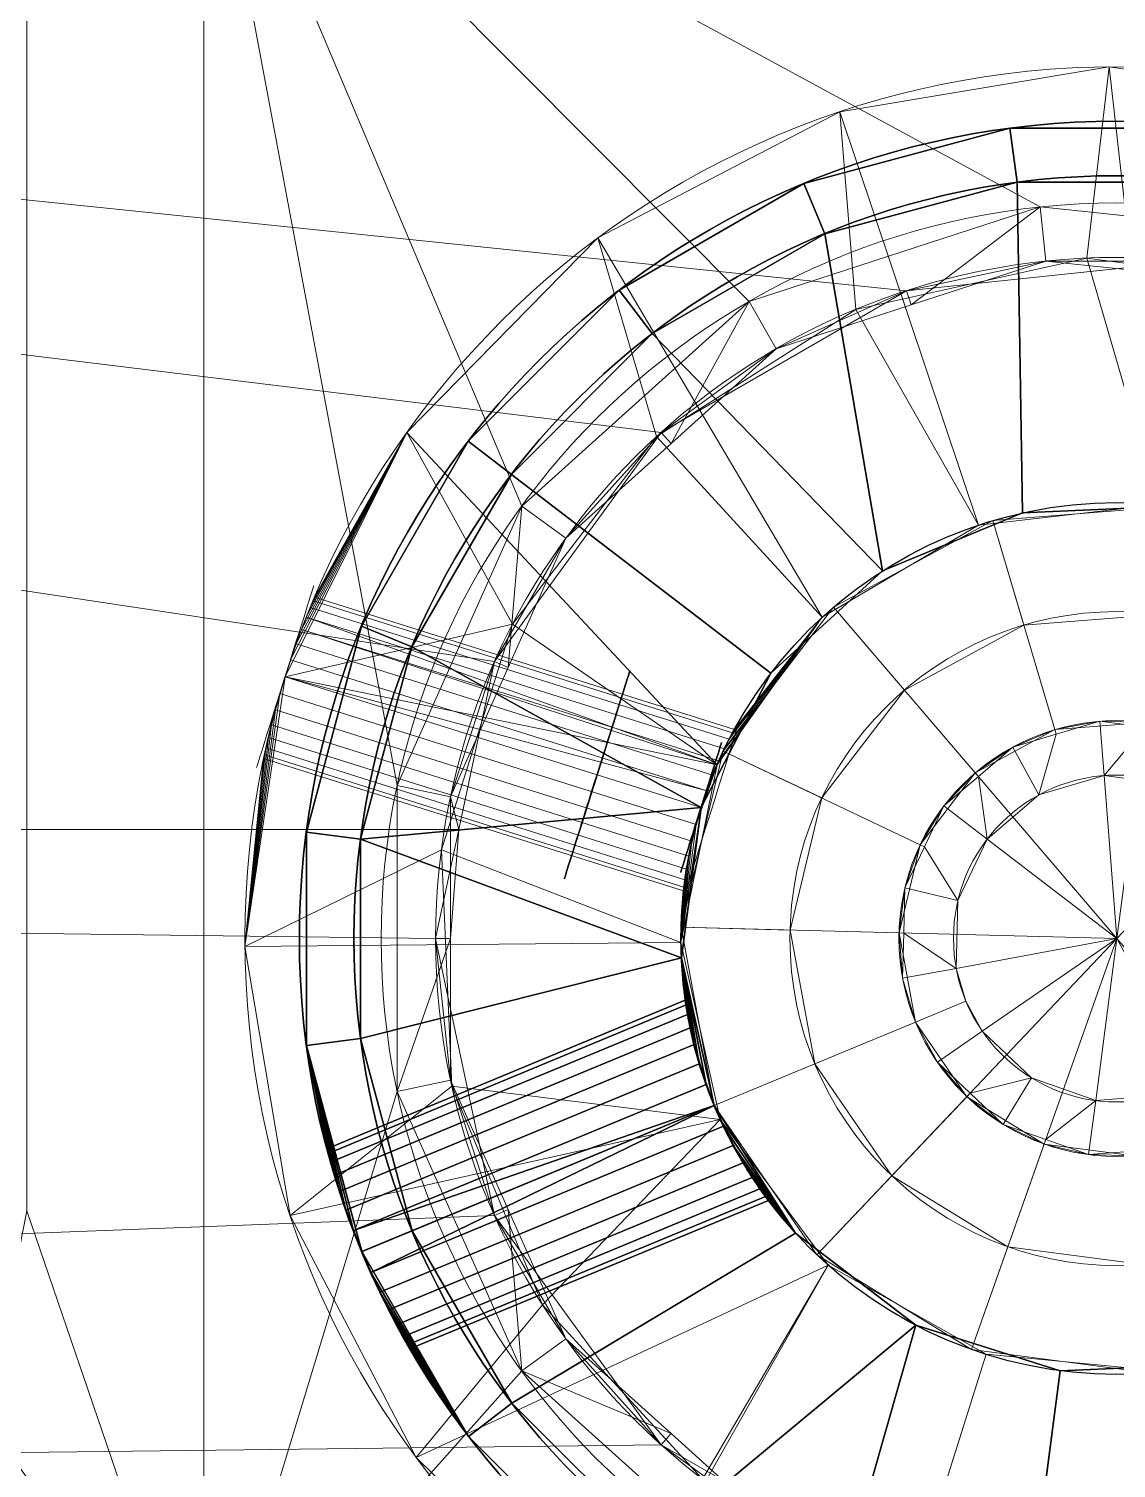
# Model space of a CAD drawing. Header units: millimetres. Extents: x 0 to 1550, y -55 to 90.
# Drawn here: x 1090.04 to 1109.99, y 15.28 to 41.7 of the extents above; entities that cross this region are included whole.
import ezdxf
from ezdxf.lldxf.tags import DXFTag

# ---------------------------------------------------------------- set-up
doc = ezdxf.new("R2010")
doc.units = ezdxf.units.MM
doc.layers.add('1', color=7, linetype='Continuous', true_color=0xffffff)
tags = doc.linetypes.add('DASHED', pattern=[25.72, 12.86, -12.86]).pattern_tags.tags
tags[6:7] = [DXFTag(74, 4), DXFTag(75, 0), DXFTag(340, '0'), DXFTag(46, 0.0), DXFTag(50, 0.0), DXFTag(44, 0.0), DXFTag(45, 0.0)]
tags[4:5] = [DXFTag(74, 4), DXFTag(75, 0), DXFTag(340, '0'), DXFTag(46, 0.0), DXFTag(50, 0.0), DXFTag(44, 0.0), DXFTag(45, 0.0)]

# ---------------------------------------------------------------- blocks, each defined once
blk = doc.blocks.new('UG_SURFACE_001')
at = {"layer": '1', "color": 252, "linetype": 'Continuous', "lineweight": 18}
for points in [[(938.250005, 54.249998), (1106.137276, 36.888208), (1101.635814, 34.289312)], [(1111.306548, 37.431523), (1106.137276, 36.888208), (938.250005, 54.249998), (1191.75005, 54.249998)], [(1101.635814, 34.289312), (1098.580718, 30.084208), (938.250005, 54.249998)], [(1098.580718, 30.084208), (1097.925067, 27.000001), (938.250005, 27.000001), (938.250005, 54.249998)], [(1090.000033, 45.000002, 25), (1090.000033, 20, 25), (1093.250036, 10.5, 25), (1093.250036, 46.750002, 25)], [(1093.250036, 46.750002, 25), (1103.250027, 36.691342, 25), (1108.588815, 38.426045, 25)], [(1093.250036, 46.750002, 25), (1096.794963, 27.806807, 25), (1099.078298, 32.935102, 25)], [(1099.078298, 32.935102, 25), (1103.250027, 36.691342, 25), (1093.250036, 46.750002, 25)], [(1108.588815, 38.426045, 25), (1114.171743, 37.839264, 25), (1126.749992, 46.750002, 25), (1093.250036, 46.750002, 25)], [(1093.250036, 46.750002, 25), (1093.250036, 10.5, 25), (1096.794963, 22.193192, 25), (1096.794963, 27.806807, 25)], [(1108.588815, 38.426045, 25), (1103.250027, 36.691342, 25), (1103.74999, 35.825316, 24), (1106.221676, 36.628421, 24)], [(1106.221676, 36.628421, 24), (1108.693361, 37.431523, 24), (1108.588815, 38.426045, 25)], [(1114.171743, 37.839264, 25), (1108.588815, 38.426045, 25), (1108.693361, 37.431523, 24), (1111.278057, 37.159864, 24)], [(1108.693361, 37.431523, 24), (1106.137276, 36.888208), (1111.306548, 37.431523)], [(1108.693361, 37.431523, 24), (1106.221676, 36.628421, 24), (1106.137276, 36.888208)], [(1111.306548, 37.431523), (1111.278057, 37.159864, 24), (1108.693361, 37.431523, 24)], [(1101.635814, 34.289312), (1106.137276, 36.888208), (1103.74999, 35.825316, 24)], [(1106.137276, 36.888208), (1106.221676, 36.628421, 24), (1103.74999, 35.825316, 24)], [(1103.250027, 36.691342, 25), (1099.078298, 32.935102, 25), (1099.887252, 32.347314, 24), (1101.818681, 34.086317, 24)], [(1101.818681, 34.086317, 24), (1103.74999, 35.825316, 24), (1103.250027, 36.691342, 25)], [(1103.74999, 35.825316, 24), (1101.818681, 34.086317, 24), (1101.635814, 34.289312)], [(1098.580718, 30.084208), (1101.635814, 34.289312), (1099.887252, 32.347314, 24)], [(1101.635814, 34.289312), (1101.818681, 34.086317, 24), (1099.887252, 32.347314, 24)], [(1099.078298, 32.935102, 25), (1096.794963, 27.806807, 25), (1097.773194, 27.598897, 24), (1098.830223, 29.973106, 24)], [(1098.830223, 29.973106, 24), (1099.887252, 32.347314, 24), (1099.078298, 32.935102, 25)], [(1099.887252, 32.347314, 24), (1098.830223, 29.973106, 24), (1098.580718, 30.084208)], [(1098.580718, 30.084208), (1098.830223, 29.973106, 24), (1097.773194, 27.598897, 24)], [(1097.773194, 27.598897, 24), (1097.925067, 27.000001), (1098.580718, 30.084208)], [(1097.773194, 25, 24), (1097.773194, 27.598897, 24), (1096.794963, 27.806807, 25), (1096.794963, 22.193192, 25)], [(1097.925067, 27.000001), (1097.773194, 27.598897, 24), (1097.773194, 25, 24)], [(938.250005, 13.75), (938.250005, 27.000001), (1097.499967, 25), (1098.580718, 19.915791)], [(938.250005, 27.000001), (1097.925067, 27.000001), (1097.499967, 25)], [(1097.773194, 25, 24), (1097.499967, 25), (1097.925067, 27.000001)], [(1096.794963, 22.193192, 25), (1097.773194, 22.401104, 24), (1097.773194, 25, 24)], [(1098.580718, 19.915791), (1097.499967, 25), (1097.773194, 22.401104, 24)], [(1097.499967, 25), (1097.773194, 25, 24), (1097.773194, 22.401104, 24)], [(1099.078298, 17.064899, 25), (1096.794963, 22.193192, 25), (1093.250036, 10.5, 25)], [(1098.830223, 20.026894, 24), (1097.773194, 22.401104, 24), (1096.794963, 22.193192, 25), (1099.078298, 17.064899, 25)], [(1097.773194, 22.401104, 24), (1098.830223, 20.026894, 24), (1098.580718, 19.915791)], [(1098.580718, 19.915791), (1101.635814, 15.710689), (938.250005, 13.75)], [(1090.000033, 20, 25), (1089.238763, 16.173165, 25), (1093.250036, 10.5, 25)], [(1098.580718, 19.915791), (1098.830223, 20.026894, 24), (1099.887252, 17.652685, 24)], [(1099.887252, 17.652685, 24), (1101.635814, 15.710689), (1098.580718, 19.915791)], [(1099.078298, 17.064899, 25), (1099.887252, 17.652685, 24), (1098.830223, 20.026894, 24)], [(1101.818681, 15.913684, 24), (1099.887252, 17.652685, 24), (1099.078298, 17.064899, 25)], [(1099.887252, 17.652685, 24), (1101.818681, 15.913684, 24), (1101.635814, 15.710689)], [(1093.250036, 10.5, 25), (1103.250027, 13.308657, 25), (1099.078298, 17.064899, 25)], [(1099.078298, 17.064899, 25), (1103.250027, 13.308657, 25), (1103.74999, 14.174682, 24), (1101.818681, 15.913684, 24)], [(1093.250036, 10.5, 25), (1089.238763, 16.173165, 25), (1087.071061, 12.928932, 25)], [(1101.635814, 15.710689), (1101.818681, 15.913684, 24), (1103.74999, 14.174682, 24)], [(1101.635814, 15.710689), (1105.031848, 13.75), (938.250005, 13.75)], [(1103.74999, 14.174682, 24), (1105.031848, 13.75), (1101.635814, 15.710689)]]:
    blk.add_3dface(points, dxfattribs=at)
blk = doc.blocks.new('fiksator_0601-01_BODY')
at = {"layer": '1', "color": 252, "linetype": 'Continuous', "lineweight": 18, "extrusion": (0, 0, -1)}
for centre, radius in [((-1110, 25, -25), 13.5), ((-1110, 25), 12.5)]:
    blk.add_circle(centre, radius, dxfattribs=at)
at = {"layer": '1', "color": 252, "linetype": 'Continuous', "lineweight": 18}
blk.add_circle((1110, 25, 24), 12.5, dxfattribs=at)
blk.add_blockref('UG_SURFACE_001', (0, 0), dxfattribs=at)
blk = doc.blocks.new('UG_SURFACE_006')
at = {"layer": '1', "color": 30, "linetype": 'Continuous', "lineweight": 18}
for points in [[(-4.944272, 15.216905), (0, 16.000001), (-0.836228, 7.956175)], [(0, 16.000001), (-4.944272, 15.216905), (-0.634713, 15.987406, 8.574412)], [(-0.324446, 15.996709, 11.526399), (-4.944272, 15.216905, 29.999999), (0, 16.000001, 29.999999)], [(0, 16.000001, 29.999999), (-4.944272, 15.216905, 29.999999), (-2.170602, 12.310097, 29.999999)], [(-4.944272, 15.216905, 29.999999), (-0.324446, 15.996709, 11.526399), (-0.917239, 15.973687, 11.262471)], [(-1.159678, 15.957918, 8.955821), (-0.634713, 15.987406, 8.574412), (-4.944272, 15.216905)], [(-0.917239, 15.973687, 11.262471), (-1.351433, 15.942823, 10.78025), (-4.944272, 15.216905, 29.999999)], [(-4.944272, 15.216905), (-1.484124, 15.93102, 9.517779), (-1.159678, 15.957918, 8.955821)], [(-1.351433, 15.942823, 10.78025), (-1.551951, 15.924554, 10.163116), (-4.944272, 15.216905, 29.999999)], [(-1.551951, 15.924554, 10.163116), (-1.484124, 15.93102, 9.517779), (-4.944272, 15.216905)], [(-4.944272, 15.216905), (-4.944272, 15.216905, 29.999999), (-1.551951, 15.924554, 10.163116)], [(-2.170602, 12.310097, 29.999999), (2.170602, 12.310097, 29.999999), (4.944272, 15.216905, 29.999999), (0, 16.000001, 29.999999)], [(-1.551951, 7.848022, 10.163116), (-1.551951, 15.924554, 10.163116), (-1.351433, 15.942823, 10.78025), (-1.351433, 7.885026, 10.78025)], [(-1.484124, 7.861131, 9.517779), (-1.484124, 15.93102, 9.517779), (-1.551951, 15.924554, 10.163116), (-1.551951, 7.848022, 10.163116)], [(-1.159678, 7.915501, 8.955821), (-1.159678, 15.957918, 8.955821), (-1.484124, 15.93102, 9.517779), (-1.484124, 7.861131, 9.517779)], [(-1.351433, 7.885026, 10.78025), (-1.351433, 15.942823, 10.78025), (-0.917239, 15.973687, 11.262471), (-0.917239, 7.947243, 11.262471)], [(-0.835769, 7.952077, 8.720488), (-0.634713, 7.974781, 8.574412), (-0.634713, 15.987406, 8.574412), (-1.159678, 15.957918, 8.955821)], [(-1.159678, 15.957918, 8.955821), (-1.159678, 7.915501, 8.955821), (-0.835769, 7.952077, 8.720488)], [(-0.917239, 15.973687, 11.262471), (-0.324446, 15.996709, 11.526399), (-0.324446, 7.993418, 11.526399), (-0.836021, 7.953569, 11.298631)], [(-0.836021, 7.953569, 11.298631), (-0.917239, 7.947243, 11.262471), (-0.917239, 15.973687, 11.262471)], [(2.472136, 7.608452), (-0.836228, 7.956175), (0, 16.000001), (4.944272, 15.216905)], [(-0.634713, 15.987406, 8.574412), (0, 16.000001, 8.4395), (0, 16.000001)], [(0, 8, 8.4395), (0, 16.000001, 8.4395), (-0.634713, 15.987406, 8.574412), (-0.634713, 7.974781, 8.574412)], [(0, 16.000001, 29.999999), (0, 15.996709, 11.526399), (-0.324446, 15.996709, 11.526399)], [(-0.324446, 7.993418, 11.526399), (-0.324446, 15.996709, 11.526399), (0, 15.996709, 11.526399)], [(0, 15.996709, 11.526399), (0.324446, 15.996709, 11.526399), (0.324446, 7.993418, 11.526399), (-0.324446, 7.993418, 11.526399)], [(0, 16.000001, 29.999999), (4.944272, 15.216905, 29.999999), (0.324446, 15.996709, 11.526399)], [(0, 16.000001), (0, 16.000001, 8.4395), (0.634713, 15.987406, 8.574412)], [(0.634713, 15.987406, 8.574412), (4.944272, 15.216905), (0, 16.000001)], [(0.324446, 15.996709, 11.526399), (0, 15.996709, 11.526399), (0, 16.000001, 29.999999)], [(0.634713, 7.974781, 8.574412), (0.634713, 15.987406, 8.574412), (0, 16.000001, 8.4395), (0, 8, 8.4395)], [(0.917239, 15.973687, 11.262471), (0.324446, 15.996709, 11.526399), (4.944272, 15.216905, 29.999999)], [(0.324446, 7.993418, 11.526399), (0.324446, 15.996709, 11.526399), (0.917239, 15.973687, 11.262471), (0.917239, 7.947243, 11.262471)], [(4.944272, 15.216905), (0.634713, 15.987406, 8.574412), (1.159678, 15.957918, 8.955821)], [(1.159678, 7.915501, 8.955821), (1.159678, 15.957918, 8.955821), (0.634713, 15.987406, 8.574412), (0.634713, 7.974781, 8.574412)], [(4.944272, 15.216905, 29.999999), (1.351433, 15.942823, 10.78025), (0.917239, 15.973687, 11.262471)], [(0.917239, 7.947243, 11.262471), (0.917239, 15.973687, 11.262471), (1.351433, 15.942823, 10.78025), (1.351433, 7.885026, 10.78025)], [(1.159678, 15.957918, 8.955821), (1.484124, 15.93102, 9.517779), (4.944272, 15.216905)], [(1.484124, 7.861131, 9.517779), (1.484124, 15.93102, 9.517779), (1.159678, 15.957918, 8.955821), (1.159678, 7.915501, 8.955821)], [(4.944272, 15.216905, 29.999999), (1.551951, 15.924554, 10.163116), (1.351433, 15.942823, 10.78025)], [(1.351433, 7.885026, 10.78025), (1.351433, 15.942823, 10.78025), (1.551951, 15.924554, 10.163116), (1.551951, 7.848022, 10.163116)], [(4.944272, 15.216905), (1.484124, 15.93102, 9.517779), (1.551951, 15.924554, 10.163116)], [(1.551951, 7.848022, 10.163116), (1.551951, 15.924554, 10.163116), (1.484124, 15.93102, 9.517779), (1.484124, 7.861131, 9.517779)], [(1.551951, 15.924554, 10.163116), (4.944272, 15.216905, 29.999999), (4.944272, 15.216905)], [(-0.836228, 7.956175), (-4, 6.928203), (-9.404564, 12.944272), (-4.944272, 15.216905)], [(-4.944272, 15.216905, 29.999999), (-4.944272, 15.216905), (-9.404564, 12.944272), (-9.404564, 12.944272, 29.999999)], [(-6.25, 10.825317, 29.999999), (-2.170602, 12.310097, 29.999999), (-4.944272, 15.216905, 29.999999), (-9.404564, 12.944272, 29.999999)], [(2.170602, 12.310097, 29.999999), (6.25, 10.825317, 29.999999), (9.404564, 12.944272, 29.999999), (4.944272, 15.216905, 29.999999)], [(4.944272, 15.216905), (9.404564, 12.944272), (5.353045, 5.945159), (2.472136, 7.608452)], [(9.404564, 12.944272, 29.999999), (9.404564, 12.944272), (4.944272, 15.216905), (4.944272, 15.216905, 29.999999)], [(-4, 6.928203), (-6.472136, 4.702282), (-12.944272, 9.404564), (-9.404564, 12.944272)], [(-9.404564, 12.944272, 29.999999), (-9.404564, 12.944272), (-12.944272, 9.404564), (-12.944272, 9.404564, 29.999999)], [(-9.404564, 12.944272, 29.999999), (-12.944272, 9.404564, 29.999999), (-9.575555, 8.034845, 29.999999), (-6.25, 10.825317, 29.999999)], [(7.308363, 3.253893), (5.353045, 5.945159), (9.404564, 12.944272), (12.944272, 9.404564)], [(12.944272, 9.404564, 29.999999), (9.404564, 12.944272, 29.999999), (6.25, 10.825317, 29.999999), (9.575555, 8.034845, 29.999999)], [(12.944272, 9.404564, 29.999999), (12.944272, 9.404564), (9.404564, 12.944272), (9.404564, 12.944272, 29.999999)], [(-2.170602, 12.310097, 52.999999), (-2.170602, 12.310097, 29.999999), (-6.25, 10.825317, 29.999999), (-6.25, 10.825317, 52.999999)], [(-4, 6.928203, 52.999999), (-0.836228, 7.956175, 52.999999), (-2.170602, 12.310097, 52.999999), (-6.25, 10.825317, 52.999999)], [(2.170602, 12.310097, 52.999999), (2.170602, 12.310097, 29.999999), (-2.170602, 12.310097, 29.999999), (-2.170602, 12.310097, 52.999999)], [(2.170602, 12.310097, 52.999999), (-2.170602, 12.310097, 52.999999), (-0.836228, 7.956175, 52.999999), (2.472136, 7.608452, 52.999999)], [(6.25, 10.825317, 52.999999), (6.25, 10.825317, 29.999999), (2.170602, 12.310097, 29.999999), (2.170602, 12.310097, 52.999999)], [(6.25, 10.825317, 52.999999), (2.170602, 12.310097, 52.999999), (2.472136, 7.608452, 52.999999), (5.353045, 5.945159, 52.999999)], [(-6.25, 10.825317, 52.999999), (-6.25, 10.825317, 29.999999), (-9.575555, 8.034845, 29.999999), (-9.575555, 8.034845, 52.999999)], [(-6.25, 10.825317, 52.999999), (-9.575555, 8.034845, 52.999999), (-6.472136, 4.702282, 52.999999), (-4, 6.928203, 52.999999)], [(5.353045, 5.945159, 52.999999), (9.575555, 8.034845, 52.999999), (6.25, 10.825317, 52.999999)], [(9.575555, 8.034845, 52.999999), (9.575555, 8.034845, 29.999999), (6.25, 10.825317, 29.999999), (6.25, 10.825317, 52.999999)], [(-6.472136, 4.702282), (-7.825181, 1.663294), (-15.216905, 4.944272), (-12.944272, 9.404564)], [(-12.944272, 9.404564, 29.999999), (-12.944272, 9.404564), (-15.216905, 4.944272), (-15.216905, 4.944272, 29.999999)], [(-11.746158, 4.275252, 29.999999), (-9.575555, 8.034845, 29.999999), (-12.944272, 9.404564, 29.999999), (-15.216905, 4.944272, 29.999999)], [(12.944272, 9.404564), (15.216905, 4.944272), (7.308363, 3.253893)], [(9.575555, 8.034845, 29.999999), (11.746158, 4.275252, 29.999999), (15.216905, 4.944272, 29.999999), (12.944272, 9.404564, 29.999999)], [(15.216905, 4.944272, 29.999999), (15.216905, 4.944272), (12.944272, 9.404564), (12.944272, 9.404564, 29.999999)], [(-9.575555, 8.034845, 52.999999), (-9.575555, 8.034845, 29.999999), (-11.746158, 4.275252, 29.999999), (-11.746158, 4.275252, 52.999999)], [(-7.825181, 1.663294, 52.999999), (-6.472136, 4.702282, 52.999999), (-9.575555, 8.034845, 52.999999), (-11.746158, 4.275252, 52.999999)], [(-4, 6.928203), (-0.836228, 7.956175), (-0.835769, 7.952077, 8.720488)], [(-0.836021, 7.953569, 11.298631), (-0.836228, 7.956175, 52.999999), (-4, 6.928203, 52.999999)], [(-4, 6.928203, 52.999999), (-0.917239, 7.947243, 11.262471), (-0.836021, 7.953569, 11.298631)], [(-0.835769, 7.952077, 8.720488), (-1.159678, 7.915501, 8.955821), (-4, 6.928203)], [(-4, 6.928203, 52.999999), (-1.351433, 7.885026, 10.78025), (-0.917239, 7.947243, 11.262471)], [(0, 8, 8.4395), (-0.836228, 7.956175), (2.472136, 7.608452)], [(0, 8, 8.4395), (-0.634713, 7.974781, 8.574412), (-0.836228, 7.956175)], [(-0.836228, 7.956175, 52.999999), (-0.324446, 7.993418, 11.526399), (0.324446, 7.993418, 11.526399)], [(0.324446, 7.993418, 11.526399), (2.472136, 7.608452, 52.999999), (-0.836228, 7.956175, 52.999999)], [(-0.836228, 7.956175, 52.999999), (-0.836021, 7.953569, 11.298631), (-0.324446, 7.993418, 11.526399)], [(-0.634713, 7.974781, 8.574412), (-0.835769, 7.952077, 8.720488), (-0.836228, 7.956175)], [(2.472136, 7.608452), (0.634713, 7.974781, 8.574412), (0, 8, 8.4395)], [(2.472136, 7.608452, 52.999999), (0.324446, 7.993418, 11.526399), (0.917239, 7.947243, 11.262471)], [(2.472136, 7.608452), (1.159678, 7.915501, 8.955821), (0.634713, 7.974781, 8.574412)], [(0.917239, 7.947243, 11.262471), (1.351433, 7.885026, 10.78025), (2.472136, 7.608452, 52.999999)], [(11.746158, 4.275252, 52.999999), (9.575555, 8.034845, 52.999999), (5.353045, 5.945159, 52.999999), (7.308363, 3.253893, 52.999999)], [(11.746158, 4.275252, 52.999999), (11.746158, 4.275252, 29.999999), (9.575555, 8.034845, 29.999999), (9.575555, 8.034845, 52.999999)], [(-1.159678, 7.915501, 8.955821), (-1.484124, 7.861131, 9.517779), (-4, 6.928203)], [(-4, 6.928203, 52.999999), (-1.551951, 7.848022, 10.163116), (-1.351433, 7.885026, 10.78025)], [(-4, 6.928203), (-1.484124, 7.861131, 9.517779), (-1.551951, 7.848022, 10.163116)], [(-1.551951, 7.848022, 10.163116), (-4, 6.928203, 52.999999), (-4, 6.928203)], [(2.472136, 7.608452), (1.484124, 7.861131, 9.517779), (1.159678, 7.915501, 8.955821)], [(1.351433, 7.885026, 10.78025), (1.551951, 7.848022, 10.163116), (2.472136, 7.608452, 52.999999)], [(1.551951, 7.848022, 10.163116), (1.484124, 7.861131, 9.517779), (2.472136, 7.608452)], [(2.472136, 7.608452), (2.472136, 7.608452, 52.999999), (1.551951, 7.848022, 10.163116)], [(2.472136, 7.608452, 52.999999), (2.472136, 7.608452), (5.353045, 5.945159), (5.353045, 5.945159, 52.999999)], [(-6.472136, 4.702282, 52.999999), (-6.472136, 4.702282), (-4, 6.928203), (-4, 6.928203, 52.999999)], [(5.353045, 5.945159, 52.999999), (5.353045, 5.945159), (7.308363, 3.253893), (7.308363, 3.253893, 52.999999)], [(-16.000001, 0), (-15.216905, 4.944272), (-7.825181, 1.663294)], [(-15.216905, 4.944272, 29.999999), (-15.216905, 4.944272), (-16.000001, 0), (-16.000001, 0, 29.999999)], [(-15.216905, 4.944272, 29.999999), (-16.000001, 0, 29.999999), (-12.5, 0, 29.999999), (-11.746158, 4.275252, 29.999999)], [(15.216905, 4.944272), (16.000001, 0), (8, 0), (7.308363, 3.253893)], [(-7.825181, 1.663294, 52.999999), (-7.825181, 1.663294), (-6.472136, 4.702282), (-6.472136, 4.702282, 52.999999)], [(-11.746158, 4.275252, 52.999999), (-11.746158, 4.275252, 29.999999), (-12.5, 0, 29.999999), (-12.5, 0, 52.999999)], [(-7.825181, 1.663294, 52.999999), (-11.746158, 4.275252, 52.999999), (-12.5, 0, 52.999999)], [(7.308363, 3.253893, 52.999999), (8, 0, 52.999999), (12.5, 0, 52.999999), (11.746158, 4.275252, 52.999999)], [(7.308363, 3.253893, 52.999999), (7.308363, 3.253893), (8, 0), (8, 0, 52.999999)], [(16.000001, 0), (15.216905, -4.944272), (7.308363, -3.253893), (8, 0)], [(8, 0, 52.999999), (8, 0), (7.308363, -3.253893), (7.308363, -3.253893, 52.999999)], [(11.746158, -4.275252, 52.999999), (12.5, 0, 52.999999), (8, 0, 52.999999), (7.308363, -3.253893, 52.999999)]]:
    blk.add_3dface(points, dxfattribs=at)
blk = doc.blocks.new('vtulka_0601-02_BODY')
at = {"layer": '1', "color": 30, "linetype": 'Continuous', "lineweight": 18, "extrusion": (0, 0, -1)}
blk.add_circle((0, 0, -30), 16, dxfattribs=at)
at = {"layer": '1', "color": 30, "linetype": 'Continuous', "lineweight": 18}
for centre, radius in [((0, 0), 16), ((0, 0, 53), 12.5), ((0, 0, 30), 12.5), ((0, 0), 8), ((0, 0, 53), 8)]:
    blk.add_circle(centre, radius, dxfattribs=at)
at = {"layer": '1', "color": 3, "linetype": 'DASHED', "lineweight": 18, "extrusion": (0, -1, 0)}
for centre in [(0, 10, -16), (0, 10, -7.807)]:
    blk.add_circle(centre, 1.75, dxfattribs=at)
at = {"layer": '1', "color": 30, "linetype": 'Continuous', "lineweight": 18}
for points, knots in [([(0, 16, 8.44), (-0.103, 16, 8.44), (-0.205, 15.999, 8.45), (-0.404, 15.995, 8.489), (-0.503, 15.992, 8.519), (-0.692, 15.985, 8.598), (-0.782, 15.981, 8.646), (-0.951, 15.972, 8.759), (-1.032, 15.967, 8.825), (-1.247, 15.952, 9.041), (-1.364, 15.942, 9.215), (-1.519, 15.928, 9.59), (-1.56, 15.924, 9.795), (-1.561, 15.924, 10.101), (-1.55, 15.925, 10.204), (-1.511, 15.929, 10.405), (-1.481, 15.931, 10.502), (-1.403, 15.938, 10.691), (-1.354, 15.943, 10.782), (-1.241, 15.952, 10.951), (-1.177, 15.957, 11.03), (-1.031, 15.967, 11.176), (-0.952, 15.972, 11.24), (-0.783, 15.981, 11.353), (-0.692, 15.985, 11.402), (-0.503, 15.992, 11.481), (-0.406, 15.995, 11.51), (-0.206, 15.999, 11.55), (-0.102, 16, 11.56), (0.203, 16, 11.561), (0.409, 15.996, 11.52), (0.784, 15.982, 11.364), (0.958, 15.972, 11.248), (1.174, 15.957, 11.033), (1.24, 15.952, 10.952), (1.354, 15.943, 10.783), (1.402, 15.939, 10.693), (1.48, 15.931, 10.505), (1.51, 15.929, 10.405), (1.55, 15.925, 10.206), (1.56, 15.924, 10.105), (1.561, 15.924, 9.898), (1.551, 15.925, 9.797), (1.511, 15.928, 9.597), (1.481, 15.931, 9.498), (1.403, 15.938, 9.309), (1.355, 15.943, 9.219), (1.242, 15.952, 9.05), (1.176, 15.957, 8.969), (0.961, 15.972, 8.753), (0.787, 15.982, 8.637), (0.411, 15.996, 8.481), (0.206, 16, 8.44), (0, 16, 8.44)], [0, 0, 0, 0, 0.03125, 0.03125, 0.0625, 0.0625, 0.09375, 0.09375, 0.125, 0.125, 0.1875, 0.1875, 0.25, 0.25, 0.28125, 0.28125, 0.3125, 0.3125, 0.34375, 0.34375, 0.375, 0.375, 0.40625, 0.40625, 0.4375, 0.4375, 0.46875, 0.46875, 0.5, 0.5, 0.5625, 0.5625, 0.625, 0.625, 0.65625, 0.65625, 0.6875, 0.6875, 0.71875, 0.71875, 0.75, 0.75, 0.78125, 0.78125, 0.8125, 0.8125, 0.84375, 0.84375, 0.875, 0.875, 0.9375, 0.9375, 1, 1, 1, 1]), ([(0, 8, 8.44), (-0.103, 8, 8.44), (-0.205, 7.998, 8.45), (-0.405, 7.99, 8.489), (-0.504, 7.985, 8.52), (-0.693, 7.971, 8.598), (-0.782, 7.962, 8.646), (-0.952, 7.944, 8.759), (-1.032, 7.934, 8.825), (-1.247, 7.904, 9.04), (-1.363, 7.883, 9.214), (-1.519, 7.855, 9.589), (-1.56, 7.846, 9.795), (-1.561, 7.846, 10.101), (-1.55, 7.848, 10.205), (-1.51, 7.856, 10.405), (-1.481, 7.862, 10.503), (-1.363, 7.883, 10.786), (-1.249, 7.903, 10.958), (-1.031, 7.934, 11.176), (-0.953, 7.944, 11.24), (-0.784, 7.962, 11.353), (-0.693, 7.971, 11.402), (-0.504, 7.985, 11.48), (-0.407, 7.99, 11.51), (-0.206, 7.998, 11.55), (-0.103, 8, 11.56), (0.203, 8, 11.561), (0.409, 7.992, 11.52), (0.785, 7.964, 11.364), (0.958, 7.944, 11.248), (1.174, 7.914, 11.033), (1.24, 7.903, 10.952), (1.353, 7.885, 10.784), (1.401, 7.876, 10.694), (1.52, 7.855, 10.41), (1.56, 7.846, 10.207), (1.561, 7.846, 9.898), (1.551, 7.848, 9.797), (1.511, 7.856, 9.597), (1.481, 7.862, 9.497), (1.403, 7.876, 9.309), (1.355, 7.885, 9.219), (1.241, 7.903, 9.049), (1.176, 7.913, 8.969), (0.961, 7.943, 8.754), (0.787, 7.963, 8.637), (0.412, 7.992, 8.481), (0.207, 8, 8.44), (0, 8, 8.44)], [0, 0, 0, 0, 0.03125, 0.03125, 0.0625, 0.0625, 0.09375, 0.09375, 0.125, 0.125, 0.1875, 0.1875, 0.25, 0.25, 0.28125, 0.28125, 0.3125, 0.3125, 0.375, 0.375, 0.40625, 0.40625, 0.4375, 0.4375, 0.46875, 0.46875, 0.5, 0.5, 0.5625, 0.5625, 0.625, 0.625, 0.65625, 0.65625, 0.6875, 0.6875, 0.75, 0.75, 0.78125, 0.78125, 0.8125, 0.8125, 0.84375, 0.84375, 0.875, 0.875, 0.9375, 0.9375, 1, 1, 1, 1])]:
    blk.add_open_spline(points, degree=3, knots=knots, dxfattribs=at)
blk.add_blockref('UG_SURFACE_006', (0, 0), dxfattribs=at)
blk = doc.blocks.new('1029-0004_m4_BODY')
at = {"layer": '1', "color": 15, "linetype": 'Continuous', "lineweight": 25, "extrusion": (0, 0, -1)}
blk.add_circle((0, 0, -14), 2, dxfattribs=at)
at = {"layer": '1', "color": 4, "linetype": 'DASHED', "lineweight": 13, "extrusion": (2.34291e-15, 0, -1)}
blk.add_circle((0, 0, -14), 1.571, dxfattribs=at)
at = {"layer": '1', "color": 15, "linetype": 'Continuous', "lineweight": 25}
for centre in [(0, 0, 16), (0, 0, 14)]:
    blk.add_circle(centre, 1.25, dxfattribs=at)
blk = doc.blocks.new('UG_SURFACE_009')
at = {"layer": '1', "color": 95, "linetype": 'Continuous', "lineweight": 25}
for points in [[(-3.623467, 13.522961, 10), (-7, 12.124356, 10), (-4, 6.928203, 10), (-1.389185, 7.878462, 10)], [(-1.389185, 7.878462), (-4, 6.928203), (-7, 12.124356), (-3.623467, 13.522961)], [(-6.128355, 5.142301, 10), (-4, 6.928203, 10), (-7, 12.124356, 10), (-9.899495, 9.899495, 10)], [(-9.899495, 9.899495), (-7, 12.124356), (-4, 6.928203), (-6.128355, 5.142301)], [(-6.128355, 5.142301, 10), (-9.899495, 9.899495, 10), (-12.124356, 7, 10)], [(-12.124356, 7), (-9.899495, 9.899495), (-6.128355, 5.142301)], [(-1.389185, 7.878462), (-1.389185, 7.878462, 10), (-4, 6.928203, 10), (-4, 6.928203)], [(-12.990381, 7.5, 9), (-14.488887, 3.882286, 9), (-13.522961, 3.623467, 10), (-12.124356, 7, 10)], [(-12.990381, 7.5, 9), (-12.990381, 7.5, 1), (-14.488887, 3.882286, 1), (-14.488887, 3.882286, 9)], [(-14.488887, 3.882286, 1), (-12.990381, 7.5, 1), (-12.124356, 7), (-13.522961, 3.623467)], [(-12.124356, 7, 10), (-13.522961, 3.623467, 10), (-7.517541, 2.736161, 10), (-6.128355, 5.142301, 10)], [(-6.128355, 5.142301), (-7.517541, 2.736161), (-13.522961, 3.623467), (-12.124356, 7)], [(-4, 6.928203), (-4, 6.928203, 10), (-6.128355, 5.142301, 10), (-6.128355, 5.142301)], [(-6.128355, 5.142301), (-6.128355, 5.142301, 10), (-7.517541, 2.736161, 10), (-7.517541, 2.736161)], [(-14.488887, 3.882286, 9), (-15, 0, 9), (-14, 0, 10), (-13.522961, 3.623467, 10)], [(-14.994236, 0.415823, 6.956295), (-15, 0, 9), (-14.488887, 3.882286, 9)], [(-14.977925, 0.813473, 3.172909), (-14.488887, 3.882286, 1), (-15, 0, 1)], [(-15, 0, 1), (-14.488887, 3.882286, 1), (-13.522961, 3.623467), (-14, 0)], [(-14.488887, 3.882286, 9), (-14.953864, 1.175571, 6.618034), (-14.994236, 0.415823, 6.956295)], [(-14.977925, 0.813473, 3.172909), (-14.926183, 1.48629, 3.661739), (-14.488887, 3.882286, 1)], [(-14.488887, 3.882286, 9), (-14.899665, 1.732051, 6), (-14.953864, 1.175571, 6.618034)], [(-14.926183, 1.48629, 3.661739), (-14.87891, 1.902113, 4.381966), (-14.488887, 3.882286, 1)], [(-14.488887, 3.882286, 9), (-14.867539, 1.989044, 5.209057), (-14.899665, 1.732051, 6)], [(-14.488887, 3.882286, 1), (-14.87891, 1.902113, 4.381966), (-14.867539, 1.989044, 5.209057)], [(-14.867539, 1.989044, 5.209057), (-14.488887, 3.882286, 9), (-14.488887, 3.882286, 1)], [(-8, 0, 10), (-7.517541, 2.736161, 10), (-13.522961, 3.623467, 10), (-14, 0, 10)], [(-7.517541, 2.736161), (-8, 0), (-14, 0), (-13.522961, 3.623467)], [(-8, 0), (-7.517541, 2.736161), (-7.958534, 0.813473, 3.172909)], [(-7.989186, 0.415823, 6.956295), (-7.517541, 2.736161, 10), (-8, 0, 10)], [(-7.989186, 0.415823, 6.956295), (-7.913155, 1.175571, 6.618034), (-7.517541, 2.736161, 10)], [(-7.517541, 2.736161), (-7.860721, 1.48629, 3.661739), (-7.958534, 0.813473, 3.172909)], [(-7.913155, 1.175571, 6.618034), (-7.810249, 1.732051, 6), (-7.517541, 2.736161, 10)], [(-7.517541, 2.736161), (-7.770583, 1.902113, 4.381966), (-7.860721, 1.48629, 3.661739)], [(-7.810249, 1.732051, 6), (-7.748787, 1.989044, 5.209057), (-7.517541, 2.736161, 10)], [(-7.748787, 1.989044, 5.209057), (-7.770583, 1.902113, 4.381966), (-7.517541, 2.736161)], [(-7.517541, 2.736161), (-7.517541, 2.736161, 10), (-7.748787, 1.989044, 5.209057)], [(-7.770583, 1.902113, 4.381966), (-14.87891, 1.902113, 4.381966), (-14.926183, 1.48629, 3.661739), (-7.860721, 1.48629, 3.661739)], [(-7.810249, 1.732051, 6), (-14.899665, 1.732051, 6), (-14.867539, 1.989044, 5.209057), (-7.748787, 1.989044, 5.209057)], [(-7.748787, 1.989044, 5.209057), (-14.867539, 1.989044, 5.209057), (-14.87891, 1.902113, 4.381966), (-7.770583, 1.902113, 4.381966)], [(-7.913155, 1.175571, 6.618034), (-14.953864, 1.175571, 6.618034), (-14.899665, 1.732051, 6), (-7.810249, 1.732051, 6)], [(-7.860721, 1.48629, 3.661739), (-14.926183, 1.48629, 3.661739), (-14.977925, 0.813473, 3.172909), (-7.958534, 0.813473, 3.172909)], [(-7.989186, 0.415823, 6.956295), (-14.994236, 0.415823, 6.956295), (-14.953864, 1.175571, 6.618034), (-7.913155, 1.175571, 6.618034)], [(-15, 0, 1), (-15, 0, 3), (-14.977925, 0.813473, 3.172909)], [(-7.958534, 0.813473, 3.172909), (-14.977925, 0.813473, 3.172909), (-15, 0, 3), (-8, 0, 3)], [(-7.958534, 0.813473, 3.172909), (-8, 0, 3), (-8, 0)], [(-14.994236, 0.415823, 6.956295), (-14.994236, 0, 6.956295), (-15, 0, 9)], [(-14.994236, 0.415823, 6.956295), (-7.989186, 0.415823, 6.956295), (-8, 0, 7)], [(-8, 0, 7), (-14.994236, 0, 6.956295), (-14.994236, 0.415823, 6.956295)], [(-8, 0, 10), (-8, 0, 7), (-7.989186, 0.415823, 6.956295)], [(-15, 0, 9), (-14.488887, -3.882286, 9), (-13.522961, -3.623467, 10), (-14, 0, 10)], [(-15, 0, 1), (-14.488887, -3.882286, 1), (-14.977925, -0.813473, 3.172909)], [(-14.488887, -3.882286, 9), (-15, 0, 9), (-14.994236, -0.415823, 6.956295)], [(-15, 0, 9), (-14.994236, 0, 6.956295), (-14.994236, -0.415823, 6.956295)], [(-14.977925, -0.813473, 3.172909), (-15, 0, 3), (-15, 0, 1)], [(-8, 0, 3), (-15, 0, 3), (-14.977925, -0.813473, 3.172909), (-7.958534, -0.813473, 3.172909)], [(-14.488887, -3.882286, 1), (-15, 0, 1), (-14, 0), (-13.522961, -3.623467)], [(-14.994236, -0.415823, 6.956295), (-14.994236, 0, 6.956295), (-8, 0, 7)], [(-8, 0, 7), (-7.989186, -0.415823, 6.956295), (-14.994236, -0.415823, 6.956295)], [(-14, 0, 10), (-13.522961, -3.623467, 10), (-7.517541, -2.736161, 10), (-8, 0, 10)], [(-13.522961, -3.623467), (-14, 0), (-8, 0), (-7.517541, -2.736161)], [(-8, 0, 10), (-7.517541, -2.736161, 10), (-7.989186, -0.415823, 6.956295)], [(-8, 0), (-8, 0, 3), (-7.958534, -0.813473, 3.172909)], [(-7.958534, -0.813473, 3.172909), (-7.517541, -2.736161), (-8, 0)], [(-7.989186, -0.415823, 6.956295), (-8, 0, 7), (-8, 0, 10)], [(-14.994236, -0.415823, 6.956295), (-14.953864, -1.175571, 6.618034), (-14.488887, -3.882286, 9)], [(-7.913155, -1.175571, 6.618034), (-14.953864, -1.175571, 6.618034), (-14.994236, -0.415823, 6.956295), (-7.989186, -0.415823, 6.956295)], [(-7.517541, -2.736161, 10), (-7.913155, -1.175571, 6.618034), (-7.989186, -0.415823, 6.956295)], [(-14.488887, -3.882286, 1), (-14.926183, -1.48629, 3.661739), (-14.977925, -0.813473, 3.172909)], [(-7.958534, -0.813473, 3.172909), (-14.977925, -0.813473, 3.172909), (-14.926183, -1.48629, 3.661739), (-7.860721, -1.48629, 3.661739)], [(-7.958534, -0.813473, 3.172909), (-7.860721, -1.48629, 3.661739), (-7.517541, -2.736161)], [(-14.953864, -1.175571, 6.618034), (-14.899665, -1.732051, 6), (-14.488887, -3.882286, 9)], [(-7.810249, -1.732051, 6), (-14.899665, -1.732051, 6), (-14.953864, -1.175571, 6.618034), (-7.913155, -1.175571, 6.618034)], [(-7.517541, -2.736161, 10), (-7.810249, -1.732051, 6), (-7.913155, -1.175571, 6.618034)], [(-14.488887, -3.882286, 1), (-14.87891, -1.902113, 4.381966), (-14.926183, -1.48629, 3.661739)], [(-7.860721, -1.48629, 3.661739), (-14.926183, -1.48629, 3.661739), (-14.87891, -1.902113, 4.381966), (-7.770583, -1.902113, 4.381966)], [(-7.860721, -1.48629, 3.661739), (-7.770583, -1.902113, 4.381966), (-7.517541, -2.736161)], [(-14.899665, -1.732051, 6), (-14.867539, -1.989044, 5.209057), (-14.488887, -3.882286, 9)], [(-7.748787, -1.989044, 5.209057), (-14.867539, -1.989044, 5.209057), (-14.899665, -1.732051, 6), (-7.810249, -1.732051, 6)], [(-7.517541, -2.736161, 10), (-7.748787, -1.989044, 5.209057), (-7.810249, -1.732051, 6)], [(-14.867539, -1.989044, 5.209057), (-14.87891, -1.902113, 4.381966), (-14.488887, -3.882286, 1)], [(-7.770583, -1.902113, 4.381966), (-14.87891, -1.902113, 4.381966), (-14.867539, -1.989044, 5.209057), (-7.748787, -1.989044, 5.209057)], [(-14.488887, -3.882286, 1), (-14.488887, -3.882286, 9), (-14.867539, -1.989044, 5.209057)], [(-7.517541, -2.736161), (-7.770583, -1.902113, 4.381966), (-7.748787, -1.989044, 5.209057)], [(-7.748787, -1.989044, 5.209057), (-7.517541, -2.736161, 10), (-7.517541, -2.736161)], [(-6.128355, -5.142301, 10), (-7.517541, -2.736161, 10), (-13.522961, -3.623467, 10), (-12.124356, -7, 10)], [(-12.124356, -7), (-13.522961, -3.623467), (-7.517541, -2.736161)], [(-7.517541, -2.736161), (-6.128355, -5.142301), (-9.899495, -9.899495), (-12.124356, -7)], [(-7.517541, -2.736161), (-7.517541, -2.736161, 10), (-6.128355, -5.142301, 10), (-6.128355, -5.142301)], [(-14.488887, -3.882286, 9), (-12.990381, -7.5, 9), (-12.124356, -7, 10), (-13.522961, -3.623467, 10)], [(-12.990381, -7.5, 1), (-14.488887, -3.882286, 1), (-13.522961, -3.623467), (-12.124356, -7)], [(-14.488887, -3.882286, 9), (-14.488887, -3.882286, 1), (-12.990381, -7.5, 1), (-12.990381, -7.5, 9)], [(-12.124356, -7, 10), (-9.899495, -9.899495, 10), (-6.128355, -5.142301, 10)], [(-9.899495, -9.899495, 10), (-7, -12.124356, 10), (-4, -6.928203, 10), (-6.128355, -5.142301, 10)], [(-7, -12.124356), (-9.899495, -9.899495), (-6.128355, -5.142301), (-4, -6.928203)], [(-6.128355, -5.142301), (-6.128355, -5.142301, 10), (-4, -6.928203, 10), (-4, -6.928203)], [(-12.990381, -7.5, 9), (-10.606602, -10.606602, 9), (-9.899495, -9.899495, 10), (-12.124356, -7, 10)], [(-10.606602, -10.606602, 1), (-12.990381, -7.5, 1), (-12.124356, -7), (-9.899495, -9.899495)], [(-1.389185, -7.878462, 10), (-4, -6.928203, 10), (-7, -12.124356, 10), (-3.623467, -13.522961, 10)], [(-3.623467, -13.522961), (-7, -12.124356), (-4, -6.928203), (-1.389185, -7.878462)], [(-4, -6.928203), (-4, -6.928203, 10), (-1.389185, -7.878462, 10), (-1.389185, -7.878462)], [(4, -6.928203, 10), (1.389185, -7.878462, 10), (3.623467, -13.522961, 10), (7, -12.124356, 10)], [(1.389185, -7.878462), (1.389185, -7.878462, 10), (4, -6.928203, 10), (4, -6.928203)], [(7, -12.124356), (3.623467, -13.522961), (1.389185, -7.878462), (4, -6.928203)], [(-12.990381, -7.5, 9), (-12.990381, -7.5, 1), (-10.606602, -10.606602, 1), (-10.606602, -10.606602, 9)], [(-1.389185, -7.878462, 10), (-3.623467, -13.522961, 10), (0, -14, 10)], [(0, -14), (-3.623467, -13.522961), (-1.389185, -7.878462)], [(0, -14, 10), (3.623467, -13.522961, 10), (1.389185, -7.878462, 10), (-1.389185, -7.878462, 10)], [(-1.389185, -7.878462), (-1.389185, -7.878462, 10), (1.389185, -7.878462, 10), (1.389185, -7.878462)], [(-1.389185, -7.878462), (1.389185, -7.878462), (3.623467, -13.522961), (0, -14)], [(-10.606602, -10.606602, 9), (-7.5, -12.990381, 9), (-7, -12.124356, 10), (-9.899495, -9.899495, 10)], [(-7.5, -12.990381, 1), (-10.606602, -10.606602, 1), (-9.899495, -9.899495), (-7, -12.124356)], [(-10.606602, -10.606602, 9), (-10.606602, -10.606602, 1), (-7.5, -12.990381, 1), (-7.5, -12.990381, 9)], [(-7.5, -12.990381, 9), (-3.882286, -14.488887, 9), (-3.623467, -13.522961, 10), (-7, -12.124356, 10)], [(-3.882286, -14.488887, 1), (-7.5, -12.990381, 1), (-7, -12.124356), (-3.623467, -13.522961)], [(3.882286, -14.488887, 9), (7.5, -12.990381, 9), (7, -12.124356, 10), (3.623467, -13.522961, 10)], [(7.5, -12.990381, 1), (3.882286, -14.488887, 1), (3.623467, -13.522961), (7, -12.124356)], [(-7.5, -12.990381, 9), (-7.5, -12.990381, 1), (-3.882286, -14.488887, 1), (-3.882286, -14.488887, 9)], [(3.882286, -14.488887, 9), (3.882286, -14.488887, 1), (7.5, -12.990381, 1), (7.5, -12.990381, 9)], [(-3.882286, -14.488887, 9), (0, -15, 9), (0, -14, 10), (-3.623467, -13.522961, 10)], [(0, -15, 1), (-3.882286, -14.488887, 1), (-3.623467, -13.522961), (0, -14)], [(0, -15, 9), (3.882286, -14.488887, 9), (3.623467, -13.522961, 10), (0, -14, 10)], [(3.882286, -14.488887, 1), (0, -15, 1), (0, -14), (3.623467, -13.522961)], [(-3.882286, -14.488887, 9), (-3.882286, -14.488887, 1), (0, -15, 1), (0, -15, 9)], [(0, -15, 9), (0, -15, 1), (3.882286, -14.488887, 1), (3.882286, -14.488887, 9)]]:
    blk.add_3dface(points, dxfattribs=at)
blk = doc.blocks.new('1098-016_BODY')
at = {"layer": '1', "color": 95, "linetype": 'Continuous', "lineweight": 25, "extrusion": (0, 0, -1)}
for centre, radius in [((0, 0, -9), 15), ((0, 0), 14), ((0, 0), 8), ((0, 0, -10), 8)]:
    blk.add_circle(centre, radius, dxfattribs=at)
at = {"layer": '1', "color": 95, "linetype": 'Continuous', "lineweight": 25}
for centre, radius in [((0, 0, 1), 15), ((0, 0, 10), 14)]:
    blk.add_circle(centre, radius, dxfattribs=at)
for points, knots in [([(-15, 0, 3), (-15, -0.132, 3), (-14.998, -0.262, 3.013), (-14.992, -0.518, 3.064), (-14.987, -0.645, 3.102), (-14.974, -0.887, 3.203), (-14.967, -1.002, 3.264), (-14.951, -1.219, 3.409), (-14.942, -1.322, 3.494), (-14.916, -1.599, 3.77), (-14.898, -1.748, 3.993), (-14.873, -1.947, 4.474), (-14.866, -2, 4.738), (-14.866, -2, 5.129), (-14.868, -1.987, 5.262), (-14.875, -1.936, 5.519), (-14.88, -1.898, 5.643), (-14.892, -1.798, 5.886), (-14.899, -1.735, 6.003), (-14.916, -1.591, 6.219), (-14.924, -1.508, 6.32), (-14.942, -1.322, 6.507), (-14.951, -1.221, 6.59), (-14.967, -1.004, 6.734), (-14.974, -0.887, 6.797), (-14.987, -0.645, 6.898), (-14.992, -0.521, 6.935), (-14.998, -0.264, 6.987), (-15, -0.131, 7), (-15, 0.26, 7), (-14.993, 0.524, 6.948), (-14.968, 1.005, 6.748), (-14.951, 1.228, 6.6), (-14.925, 1.505, 6.323), (-14.916, 1.59, 6.221), (-14.9, 1.735, 6.004), (-14.892, 1.796, 5.889), (-14.88, 1.897, 5.647), (-14.875, 1.936, 5.52), (-14.868, 1.987, 5.264), (-14.866, 2, 5.134), (-14.866, 2, 4.87), (-14.868, 1.987, 4.739), (-14.874, 1.937, 4.484), (-14.88, 1.898, 4.356), (-14.892, 1.798, 4.114), (-14.899, 1.737, 3.999), (-14.915, 1.592, 3.782), (-14.924, 1.507, 3.679), (-14.951, 1.231, 3.403), (-14.968, 1.008, 3.253), (-14.993, 0.527, 3.053), (-15, 0.265, 3), (-15, 0, 3)], [0, 0, 0, 0, 0.03125, 0.03125, 0.0625, 0.0625, 0.09375, 0.09375, 0.125, 0.125, 0.1875, 0.1875, 0.25, 0.25, 0.28125, 0.28125, 0.3125, 0.3125, 0.34375, 0.34375, 0.375, 0.375, 0.40625, 0.40625, 0.4375, 0.4375, 0.46875, 0.46875, 0.5, 0.5, 0.5625, 0.5625, 0.625, 0.625, 0.65625, 0.65625, 0.6875, 0.6875, 0.71875, 0.71875, 0.75, 0.75, 0.78125, 0.78125, 0.8125, 0.8125, 0.84375, 0.84375, 0.875, 0.875, 0.9375, 0.9375, 1, 1, 1, 1]), ([(-8, 0, 7), (-8, 0.133, 7), (-7.997, 0.263, 6.987), (-7.984, 0.519, 6.936), (-7.975, 0.647, 6.897), (-7.951, 0.889, 6.797), (-7.938, 1.003, 6.735), (-7.907, 1.22, 6.59), (-7.89, 1.323, 6.506), (-7.841, 1.598, 6.23), (-7.808, 1.747, 6.008), (-7.772, 1.897, 5.647), (-7.762, 1.935, 5.521), (-7.749, 1.987, 5.262), (-7.746, 2, 5.132), (-7.746, 2, 4.87), (-7.749, 1.987, 4.737), (-7.762, 1.936, 4.48), (-7.772, 1.898, 4.355), (-7.808, 1.747, 3.991), (-7.841, 1.6, 3.771), (-7.891, 1.322, 3.493), (-7.907, 1.221, 3.411), (-7.937, 1.005, 3.266), (-7.951, 0.888, 3.203), (-7.975, 0.647, 3.103), (-7.984, 0.522, 3.065), (-7.997, 0.264, 3.013), (-8, 0.132, 3), (-8, -0.261, 3), (-7.986, -0.525, 3.053), (-7.952, -0.886, 3.202), (-7.938, -1.003, 3.265), (-7.907, -1.221, 3.41), (-7.891, -1.321, 3.493), (-7.858, -1.505, 3.677), (-7.841, -1.59, 3.779), (-7.81, -1.734, 3.995), (-7.796, -1.796, 4.11), (-7.76, -1.948, 4.475), (-7.746, -2, 4.735), (-7.746, -2, 5.131), (-7.749, -1.987, 5.261), (-7.762, -1.936, 5.518), (-7.772, -1.897, 5.646), (-7.808, -1.747, 6.008), (-7.841, -1.599, 6.23), (-7.907, -1.232, 6.597), (-7.94, -1.01, 6.746), (-7.975, -0.649, 6.896), (-7.984, -0.521, 6.935), (-7.997, -0.263, 6.987), (-8, -0.133, 7), (-8, 0, 7)], [0, 0, 0, 0, 0.03125, 0.03125, 0.0625, 0.0625, 0.09375, 0.09375, 0.125, 0.125, 0.1875, 0.1875, 0.21875, 0.21875, 0.25, 0.25, 0.28125, 0.28125, 0.3125, 0.3125, 0.375, 0.375, 0.40625, 0.40625, 0.4375, 0.4375, 0.46875, 0.46875, 0.5, 0.5, 0.5625, 0.5625, 0.59375, 0.59375, 0.625, 0.625, 0.65625, 0.65625, 0.6875, 0.6875, 0.75, 0.75, 0.78125, 0.78125, 0.8125, 0.8125, 0.875, 0.875, 0.9375, 0.9375, 0.96875, 0.96875, 1, 1, 1, 1])]:
    blk.add_open_spline(points, degree=3, knots=knots, dxfattribs=at)
blk.add_blockref('UG_SURFACE_009', (0, 0), dxfattribs=at)
blk = doc.blocks.new('UG_SURFACE_010')
at = {"layer": '1', "color": 252, "linetype": 'Continuous', "lineweight": 18}
for points in [[(-4, 6.928203), (-0.836228, 7.956175), (2.472136, 7.608452), (0, 0)], [(-0.836228, 7.956175, 48), (-0.836228, 7.956175), (-4, 6.928203), (-4, 6.928203, 48)], [(-3, 5.196152, 48), (-0.627171, 5.967131, 48), (-0.836228, 7.956175, 48), (-4, 6.928203, 48)], [(-4, 6.928203, 52.000001), (-0.836228, 7.956175, 52.000001), (-0.627171, 5.967131, 52.000001), (-3, 5.196152, 52.000001)], [(-0.836228, 7.956175, 174.999997), (-0.836228, 7.956175, 52.000001), (-4, 6.928203, 52.000001), (-4, 6.928203, 174.999997)], [(-2, 3.464102, 174.999997), (-0.418114, 3.978088, 174.999997), (-0.836228, 7.956175, 174.999997), (-4, 6.928203, 174.999997)], [(2.472136, 7.608452, 48), (2.472136, 7.608452), (-0.836228, 7.956175), (-0.836228, 7.956175, 48)], [(2.472136, 7.608452, 48), (-0.836228, 7.956175, 48), (-0.627171, 5.967131, 48), (1.854102, 5.706339, 48)], [(1.854102, 5.706339, 52.000001), (-0.627171, 5.967131, 52.000001), (-0.836228, 7.956175, 52.000001), (2.472136, 7.608452, 52.000001)], [(2.472136, 7.608452, 174.999997), (2.472136, 7.608452, 52.000001), (-0.836228, 7.956175, 52.000001), (-0.836228, 7.956175, 174.999997)], [(2.472136, 7.608452, 174.999997), (-0.836228, 7.956175, 174.999997), (-0.418114, 3.978088, 174.999997), (1.236068, 3.804226, 174.999997)], [(2.472136, 7.608452), (5.353045, 5.945159), (7.308363, 3.253893), (0, 0)], [(5.353045, 5.945159, 174.999997), (2.472136, 7.608452, 174.999997), (1.236068, 3.804226, 174.999997), (2.676522, 2.972579, 174.999997)], [(1.854102, 5.706339, 48), (4.014784, 4.458869, 48), (5.353045, 5.945159, 48), (2.472136, 7.608452, 48)], [(2.472136, 7.608452, 52.000001), (5.353045, 5.945159, 52.000001), (4.014784, 4.458869, 52.000001), (1.854102, 5.706339, 52.000001)], [(5.353045, 5.945159, 48), (5.353045, 5.945159), (2.472136, 7.608452), (2.472136, 7.608452, 48)], [(5.353045, 5.945159, 174.999997), (5.353045, 5.945159, 52.000001), (2.472136, 7.608452, 52.000001), (2.472136, 7.608452, 174.999997)], [(-0.627171, 5.967131, 52.000001), (-0.627171, 5.967131, 48), (-3, 5.196152, 48), (-3, 5.196152, 52.000001)], [(1.854102, 5.706339, 52.000001), (1.854102, 5.706339, 48), (-0.627171, 5.967131, 48), (-0.627171, 5.967131, 52.000001)], [(7.308363, 3.253893, 174.999997), (5.353045, 5.945159, 174.999997), (2.676522, 2.972579, 174.999997), (3.654182, 1.626947, 174.999997)], [(7.308363, 3.253893, 48), (5.353045, 5.945159, 48), (4.014784, 4.458869, 48), (5.481273, 2.44042, 48)], [(5.481273, 2.44042, 52.000001), (4.014784, 4.458869, 52.000001), (5.353045, 5.945159, 52.000001), (7.308363, 3.253893, 52.000001)], [(7.308363, 3.253893, 48), (7.308363, 3.253893), (5.353045, 5.945159), (5.353045, 5.945159, 48)], [(7.308363, 3.253893, 174.999997), (7.308363, 3.253893, 52.000001), (5.353045, 5.945159, 52.000001), (5.353045, 5.945159, 174.999997)], [(4.014784, 4.458869, 52.000001), (4.014784, 4.458869, 48), (1.854102, 5.706339, 48), (1.854102, 5.706339, 52.000001)], [(5.481273, 2.44042, 52.000001), (5.481273, 2.44042, 48), (4.014784, 4.458869, 48), (4.014784, 4.458869, 52.000001)], [(-0.418114, 3.978088, 174.999997), (-2, 3.464102, 174.999997), (-1.236068, 3.804226, 184)], [(-1.236068, 3.804226, 184), (-0.408977, 3.891157, 184), (-0.418114, 3.978088, 174.999997)], [(1.236068, 3.804226, 174.999997), (-0.418114, 3.978088, 174.999997), (0.418114, 3.978088, 184)], [(-0.418114, 3.978088, 174.999997), (-0.408977, 3.891157, 184), (0.418114, 3.978088, 184)], [(0.313585, 2.983566, 185.000002), (0.418114, 3.978088, 184), (-0.408977, 3.891157, 184)], [(1.209057, 3.721095, 184), (0.418114, 3.978088, 184), (0.313585, 2.983566, 185.000002), (1.5, 2.598076, 185.000002)], [(0.418114, 3.978088, 184), (1.209057, 3.721095, 184), (1.236068, 3.804226, 174.999997)], [(-2, 3.464102, 174.999997), (-1.956295, 3.388403, 184), (-1.236068, 3.804226, 184)], [(-0.927051, 2.85317, 185.000002), (-1.236068, 3.804226, 184), (-1.956295, 3.388403, 184)], [(-0.408977, 3.891157, 184), (-1.236068, 3.804226, 184), (-0.927051, 2.85317, 185.000002), (0.313585, 2.983566, 185.000002)], [(1.236068, 3.804226, 174.999997), (1.209057, 3.721095, 184), (2, 3.464102, 184)], [(1.5, 2.598076, 185.000002), (2, 3.464102, 184), (1.209057, 3.721095, 184)], [(2.676522, 2.972579, 174.999997), (1.236068, 3.804226, 174.999997), (2, 3.464102, 184)], [(2.618034, 2.907621, 184), (2, 3.464102, 184), (1.5, 2.598076, 185.000002), (2.427051, 1.763356, 185.000002)], [(2, 3.464102, 184), (2.618034, 2.907621, 184), (2.676522, 2.972579, 174.999997)], [(-1.956295, 3.388403, 184), (-2.676522, 2.972579, 184), (-2.007392, 2.229434, 185.000002), (-0.927051, 2.85317, 185.000002)], [(7.308363, 3.253893), (8, 0), (7.308363, -3.253893), (0, 0)], [(3.654182, 1.626947, 174.999997), (4, 0, 174.999997), (8, 0, 174.999997), (7.308363, 3.253893, 174.999997)], [(5.481273, 2.44042, 48), (6, 0, 48), (8, 0, 48), (7.308363, 3.253893, 48)], [(7.308363, 3.253893, 52.000001), (8, 0, 52.000001), (6, 0, 52.000001), (5.481273, 2.44042, 52.000001)], [(8, 0, 48), (8, 0), (7.308363, 3.253893), (7.308363, 3.253893, 48)], [(8, 0, 174.999997), (8, 0, 52.000001), (7.308363, 3.253893, 52.000001), (7.308363, 3.253893, 174.999997)], [(1.5, 2.598076, 185.000002), (0.313585, 2.983566, 185.000002), (-0.927051, 2.85317, 185.000002), (0, 0, 185.000002)], [(2.427051, 1.763356, 185.000002), (3.236068, 2.351141, 184), (2.618034, 2.907621, 184)], [(2.676522, 2.972579, 174.999997), (2.618034, 2.907621, 184), (3.236068, 2.351141, 184)], [(3.654182, 1.626947, 174.999997), (2.676522, 2.972579, 174.999997), (3.236068, 2.351141, 184)], [(-0.927051, 2.85317, 185.000002), (-2.007392, 2.229434, 185.000002), (-2.740636, 1.22021, 185.000002), (0, 0, 185.000002)], [(0, 0, 185.000002), (2.934443, 0.623735, 185.000002), (2.427051, 1.763356, 185.000002), (1.5, 2.598076, 185.000002)], [(6, 0, 52.000001), (6, 0, 48), (5.481273, 2.44042, 48), (5.481273, 2.44042, 52.000001)], [(3.574329, 1.591394, 184), (3.236068, 2.351141, 184), (2.427051, 1.763356, 185.000002), (2.934443, 0.623735, 185.000002)], [(3.236068, 2.351141, 184), (3.574329, 1.591394, 184), (3.654182, 1.626947, 174.999997)], [(2.934443, 0.623735, 185.000002), (3.91259, 0.831647, 184), (3.574329, 1.591394, 184)], [(3.654182, 1.626947, 174.999997), (3.574329, 1.591394, 184), (3.91259, 0.831647, 184)], [(3.91259, 0.831647, 184), (4, 0, 174.999997), (3.654182, 1.626947, 174.999997)], [(4, 0, 184), (3.91259, 0.831647, 184), (2.934443, 0.623735, 185.000002), (3, 0, 185.000002)], [(3.91259, 0.831647, 184), (4, 0, 184), (4, 0, 174.999997)], [(2.934443, -0.623735, 185.000002), (3, 0, 185.000002), (2.934443, 0.623735, 185.000002), (0, 0, 185.000002)], [(-0.927051, -2.85317, 185.000002), (0.313585, -2.983566, 185.000002), (1.5, -2.598076, 185.000002), (0, 0, 185.000002)], [(5.353045, -5.945159), (2.472136, -7.608452), (-0.836228, -7.956175), (0, 0)], [(0, 0), (7.308363, -3.253893), (5.353045, -5.945159)], [(1.5, -2.598076, 185.000002), (2.427051, -1.763356, 185.000002), (2.934443, -0.623735, 185.000002), (0, 0, 185.000002)], [(3, 0, 185.000002), (2.934443, -0.623735, 185.000002), (3.91259, -0.831647, 184), (4, 0, 184)], [(7.308363, -3.253893, 174.999997), (8, 0, 174.999997), (4, 0, 174.999997), (3.654182, -1.626947, 174.999997)], [(3.91259, -0.831647, 184), (3.654182, -1.626947, 174.999997), (4, 0, 174.999997)], [(4, 0, 174.999997), (4, 0, 184), (3.91259, -0.831647, 184)], [(7.308363, -3.253893, 48), (8, 0, 48), (6, 0, 48), (5.481273, -2.44042, 48)], [(5.481273, -2.44042, 52.000001), (5.481273, -2.44042, 48), (6, 0, 48), (6, 0, 52.000001)], [(8, 0, 52.000001), (7.308363, -3.253893, 52.000001), (5.481273, -2.44042, 52.000001), (6, 0, 52.000001)], [(7.308363, -3.253893, 48), (7.308363, -3.253893), (8, 0), (8, 0, 48)], [(7.308363, -3.253893, 174.999997), (7.308363, -3.253893, 52.000001), (8, 0, 52.000001), (8, 0, 174.999997)], [(3.574329, -1.591394, 184), (3.91259, -0.831647, 184), (2.934443, -0.623735, 185.000002), (2.427051, -1.763356, 185.000002)], [(3.91259, -0.831647, 184), (3.574329, -1.591394, 184), (3.654182, -1.626947, 174.999997)], [(2.618034, -2.907621, 184), (3.236068, -2.351141, 184), (2.427051, -1.763356, 185.000002), (1.5, -2.598076, 185.000002)], [(2.427051, -1.763356, 185.000002), (3.236068, -2.351141, 184), (3.574329, -1.591394, 184)], [(5.353045, -5.945159, 174.999997), (7.308363, -3.253893, 174.999997), (3.654182, -1.626947, 174.999997), (2.676522, -2.972579, 174.999997)], [(2.676522, -2.972579, 174.999997), (3.654182, -1.626947, 174.999997), (3.236068, -2.351141, 184)], [(3.654182, -1.626947, 174.999997), (3.574329, -1.591394, 184), (3.236068, -2.351141, 184)], [(3.236068, -2.351141, 184), (2.618034, -2.907621, 184), (2.676522, -2.972579, 174.999997)], [(1.209057, -3.721095, 184), (2, -3.464102, 184), (1.5, -2.598076, 185.000002), (0.313585, -2.983566, 185.000002)], [(1.5, -2.598076, 185.000002), (2, -3.464102, 184), (2.618034, -2.907621, 184)], [(5.353045, -5.945159, 48), (7.308363, -3.253893, 48), (5.481273, -2.44042, 48), (4.014784, -4.458869, 48)], [(4.014784, -4.458869, 52.000001), (4.014784, -4.458869, 48), (5.481273, -2.44042, 48), (5.481273, -2.44042, 52.000001)], [(4.014784, -4.458869, 52.000001), (5.481273, -2.44042, 52.000001), (7.308363, -3.253893, 52.000001), (5.353045, -5.945159, 52.000001)], [(2.472136, -7.608452, 174.999997), (5.353045, -5.945159, 174.999997), (2.676522, -2.972579, 174.999997), (1.236068, -3.804226, 174.999997)], [(1.236068, -3.804226, 174.999997), (2.676522, -2.972579, 174.999997), (2, -3.464102, 184)], [(2.676522, -2.972579, 174.999997), (2.618034, -2.907621, 184), (2, -3.464102, 184)], [(5.353045, -5.945159, 48), (5.353045, -5.945159), (7.308363, -3.253893), (7.308363, -3.253893, 48)], [(5.353045, -5.945159, 174.999997), (5.353045, -5.945159, 52.000001), (7.308363, -3.253893, 52.000001), (7.308363, -3.253893, 174.999997)], [(2, -3.464102, 184), (1.209057, -3.721095, 184), (1.236068, -3.804226, 174.999997)], [(2.472136, -7.608452, 48), (5.353045, -5.945159, 48), (4.014784, -4.458869, 48), (1.854102, -5.706339, 48)], [(1.854102, -5.706339, 52.000001), (1.854102, -5.706339, 48), (4.014784, -4.458869, 48), (4.014784, -4.458869, 52.000001)], [(1.854102, -5.706339, 52.000001), (4.014784, -4.458869, 52.000001), (5.353045, -5.945159, 52.000001), (2.472136, -7.608452, 52.000001)], [(2.472136, -7.608452, 48), (2.472136, -7.608452), (5.353045, -5.945159), (5.353045, -5.945159, 48)], [(2.472136, -7.608452, 174.999997), (2.472136, -7.608452, 52.000001), (5.353045, -5.945159, 52.000001), (5.353045, -5.945159, 174.999997)]]:
    blk.add_3dface(points, dxfattribs=at)
blk = doc.blocks.new('htir_BO_MODEL')
at = {"layer": '1', "color": 252, "linetype": 'Continuous', "lineweight": 18}
for centre, radius in [((0, 0), 8), ((0, 0, 52), 6), ((0, 0, 48), 6), ((0, 0, 175), 4), ((0, 0, 185), 3)]:
    blk.add_circle(centre, radius, dxfattribs=at)
at = {"layer": '1', "color": 252, "linetype": 'Continuous', "lineweight": 18, "extrusion": (0, 0, -1)}
for centre, radius in [((0, 0, -175), 8), ((0, 0, -52), 8), ((0, 0, -48), 8), ((0, 0, -184), 4)]:
    blk.add_circle(centre, radius, dxfattribs=at)
at = {"layer": '1', "color": 252, "linetype": 'Continuous', "lineweight": 18}
blk.add_blockref('UG_SURFACE_010', (0, 0), dxfattribs=at)

msp = doc.modelspace()

# ---------------------------------------------------------------- block references
at = {"layer": '1', "color": 3, "linetype": 'Continuous', "lineweight": 18}
msp.add_blockref('fiksator_0601-01_BODY', (0, 0), dxfattribs=at)
at = {"layer": '1', "color": 3, "linetype": 'Continuous', "lineweight": 18, "extrusion": (0, 0, -1)}
for name, p, rotation in [('vtulka_0601-02_BODY', (-1110, 25, -55), 287.477326), ('1098-016_BODY', (-1110, 25, -65), 157.477326), ('htir_BO_MODEL', (-1110, 25, -133), 337.477326)]:
    msp.add_blockref(name, p, dxfattribs=dict(at, rotation=rotation))
at = {"layer": '1', "color": 3, "linetype": 'Continuous', "lineweight": 18, "extrusion": (0.953836, -0.300328, -7.77156e-16), "rotation": 350.014332}
msp.add_blockref('1029-0004_m4_BODY', (357.21038, 45, 1027.249611), dxfattribs=at)

doc.saveas('drawing.dxf')
